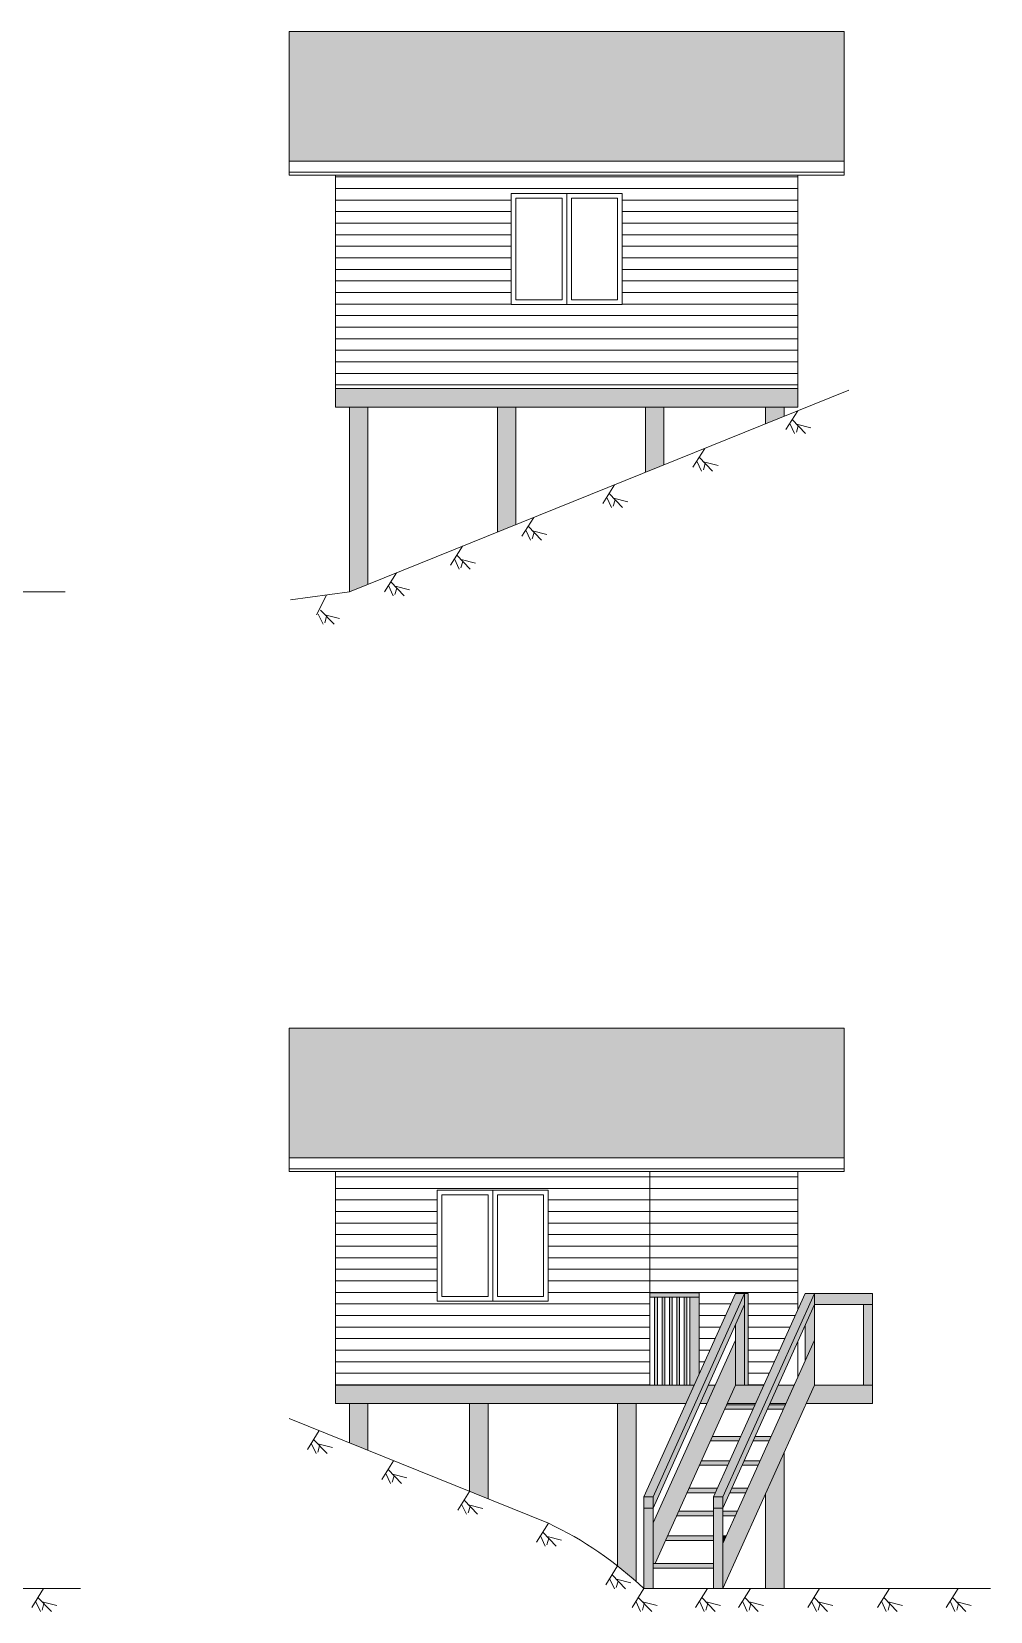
# Model space of a CAD drawing. Header units: millimetres. Extents: x -23978 to 678800, y -72710 to 21371.
# Drawn here: x 668435 to 678800, y 3705 to 20791 of the extents above; entities that cross this region are included whole.
import ezdxf

# ---------------------------------------------------------------- set-up
doc = ezdxf.new("R2010")
doc.units = ezdxf.units.MM
doc.header["$MEASUREMENT"] = 0
doc.linetypes.add('ACAD_ISO03W100', pattern=[30, 12, -18])
for name, color, linetype, lineweight in [('common', 4, 'Continuous', 5), ('Main', 6, 'Continuous', 13), ('window', 5, 'Continuous', 5)]:
    doc.layers.add(name, color=color, linetype=linetype, lineweight=lineweight)
doc.layers.add('Hatch', color=7, linetype='Continuous', lineweight=0, true_color=0x6e6e6e)

msp = doc.modelspace()

# ---------------------------------------------------------------- hatches: boundary and pattern name
at = {"layer": 'Hatch', "linetype": 'ACAD_ISO03W100', "ltscale": 20}
h = msp.add_hatch(color=256, dxfattribs=at)
h.dxf.hatch_style = 1
h.paths.add_polyline_path([(677220.4, 19389.8), (677220.4, 20790.8), (671220.4, 20790.8), (671220.4, 19389.8)])
at = {"layer": 'Hatch', "ltscale": 5}
h = msp.add_hatch(dxfattribs=at)
h.set_pattern_fill('ANSI31', color=256, scale=1000, angle=135)
h.set_pattern_definition([(180, (7177.28, -1905.64), (-7e-15, -125), [])])
h.paths.add_polyline_path([(671720.4, 16930.3), (676720.4, 16930.3), (676720.4, 19239.8), (671720.4, 19239.8)])
h.paths.add_polyline_path([(673620.4, 19039.8), (674820.4, 19039.8), (674820.4, 17839.8), (673620.4, 17839.8)], flags=16)
h.paths.add_polyline_path([(673670.4, 18989.8), (674170.4, 18989.8), (674170.4, 17889.8), (673670.4, 17889.8)], flags=0)
h.paths.add_polyline_path([(674270.4, 18989.8), (674770.4, 18989.8), (674770.4, 17889.8), (674270.4, 17889.8)], flags=0)
at = {"layer": 'Hatch', "linetype": 'ACAD_ISO03W100', "ltscale": 20}
h = msp.add_hatch(color=256, dxfattribs=at)
h.dxf.hatch_style = 1
h.paths.add_polyline_path([(676720.4, 16930.3), (671720.4, 16930.3), (671720.4, 16730.3), (676720.4, 16730.3)])
h.paths.add_polyline_path([(673670.4, 16730.3), (673470.4, 16730.3), (673470.4, 15377.1), (673670.4, 15457.9)])
h.paths.add_polyline_path([(672070.4, 16730.3), (671870.4, 16730.3), (671870.4, 14730.3), (672070.4, 14811.1)])
h.paths.add_polyline_path([(675270.4, 16730.3), (675070.4, 16730.3), (675070.4, 16023.9), (675270.4, 16104.7)])
h.paths.add_polyline_path([(676570.4, 16730.3), (676370.4, 16730.3), (676370.4, 16549.4), (676570.4, 16630.3)])
h = msp.add_hatch(color=256, dxfattribs=at)
h.dxf.hatch_style = 1
h.paths.add_polyline_path([(677220.4, 8611.2), (677220.4, 10012.2), (671220.4, 10012.2), (671220.4, 8611.2)])
at = {"layer": 'Hatch', "ltscale": 5}
h = msp.add_hatch(dxfattribs=at)
h.set_pattern_fill('ANSI31', color=256, scale=1000, angle=135)
h.set_pattern_definition([(180, (7177.28, 654.67), (-7e-15, -125), [])])
h.paths.add_polyline_path([(675120.4, 8461.2), (671720.4, 8461.2), (671720.4, 6151.7), (675120.4, 6151.7)])
h.paths.add_polyline_path([(674020.4, 7061.2), (672820.4, 7061.2), (672820.4, 8261.2), (674020.4, 8261.2)], flags=16)
h.paths.add_polyline_path([(673970.4, 7111.2), (673470.4, 7111.2), (673470.4, 8211.2), (673970.4, 8211.2)], flags=0)
h.paths.add_polyline_path([(673370.4, 7111.2), (672870.4, 7111.2), (672870.4, 8211.2), (673370.4, 8211.2)], flags=0)
h.paths.add_polyline_path([(676720.4, 8461.2), (675120.4, 8461.2), (675120.4, 7151.7), (675652.4, 7151.7), (675652.4, 6275.8), (676043.4, 7144.7), (676143.4, 7144.7), (676182.4, 7144.7), (676182.4, 6151.7), (676351.5, 6151.7), (676720.4, 6971.4)])
at = {"layer": 'Hatch', "linetype": 'ACAD_ISO03W100', "ltscale": 20}
h = msp.add_hatch(color=256, dxfattribs=at)
h.dxf.hatch_style = 1
h.paths.add_polyline_path([(675596.5, 6151.7), (671720.4, 6151.7), (671720.4, 5951.7), (675506.5, 5951.7)])
h.paths.add_polyline_path([(673370.4, 5951.7), (673170.4, 5951.7), (673170.4, 5002.5), (673370.4, 4921.7)])
h.paths.add_polyline_path([(672070.4, 5951.7), (671870.4, 5951.7), (671870.4, 5528.1), (672070.4, 5447.2)])
h.paths.add_polyline_path([(674970.4, 5951.7), (674770.4, 5951.7), (674770.4, 4196.3, -0.0166347), (674970.4, 4028.4)])
h.paths.add_polyline_path([(677527.4, 6151.7), (677427.4, 6151.7), (676898.4, 6151.7), (676808.4, 5951.7), (677527.4, 5951.7)])
h.paths.add_polyline_path([(676679.1, 6151.7), (676506.4, 6151.7), (676416.4, 5951.7), (676589.1, 5951.7)], flags=16)
h.paths.add_polyline_path([(676351.5, 6151.7), (676043.4, 6151.7), (675953.4, 5951.7), (676261.5, 5951.7)], flags=16)
h.paths.add_polyline_path([(676043.4, 6151.7), (675824.1, 6151.7), (675734.1, 5951.7), (675953.4, 5951.7)])
h.paths.add_polyline_path([(675824.1, 6151.7), (675751.4, 6151.7), (675661.4, 5951.7), (675734.1, 5951.7)])
h.paths.add_polyline_path([(675953.4, 5951.7), (675734.1, 5951.7), (675153.4, 4661.2), (675153.4, 4223.9), (675175.9, 4223.9)])
h.paths.add_polyline_path([(676043.4, 6639), (675824.1, 6151.7), (676043.4, 6151.7)], flags=17)
h.paths.add_polyline_path([(676898.4, 6151.7), (676898.4, 6639), (675908.4, 4439), (675908.4, 3951.7)])
h.paths.add_polyline_path([(675908.4, 4944.7), (675808.4, 4944.7), (675808.4, 4822.9), (675908.4, 4822.9)], flags=17)
h.paths.add_polyline_path([(676898.4, 7144.7), (676798.4, 7144.7), (675808.4, 4944.7), (675908.4, 4944.7)])
h.paths.add_polyline_path([(676898.4, 7022.9), (676898.4, 7144.7), (675908.4, 4944.7), (675908.4, 4822.9)])
h.paths.add_polyline_path([(675908.4, 4739.9), (675808.4, 4739.9), (675808.4, 3951.7), (675908.4, 3951.7), (675908.4, 4439)])
h.paths.add_polyline_path([(675153.4, 4822.9), (675053.4, 4822.9), (675053.4, 3951.7), (675153.4, 3951.7)])
h.paths.add_polyline_path([(675153.4, 4944.7), (675053.4, 4944.7), (675053.4, 4822.9), (675153.4, 4822.9)])
h.paths.add_polyline_path([(675661.4, 5951.7), (675606.5, 5951.7), (675153.4, 4944.7), (675153.4, 4822.9)], flags=17)
h.paths.add_polyline_path([(675606.5, 5951.7), (675506.5, 5951.7), (675053.4, 4944.7), (675153.4, 4944.7)])
h.paths.add_polyline_path([(675696.5, 6151.7), (675596.5, 6151.7), (675506.5, 5951.7), (675606.5, 5951.7)])
h.paths.add_polyline_path([(675751.4, 6151.7), (675696.5, 6151.7), (675606.5, 5951.7), (675661.4, 5951.7)])
h.paths.add_polyline_path([(676143.4, 7144.7), (676043.4, 7144.7), (675596.5, 6151.7), (675696.5, 6151.7)])
h.paths.add_polyline_path([(676143.4, 7022.9), (676143.4, 7144.7), (675696.5, 6151.7), (675751.4, 6151.7)])
h.paths.add_polyline_path([(676182.4, 7144.7), (676143.4, 7144.7), (676143.4, 7022.9), (676143.4, 6151.7), (676182.4, 6151.7)], flags=17)
h.paths.add_polyline_path([(676143.4, 7022.9), (676043.4, 6800.6), (676043.4, 6151.7), (676143.4, 6151.7)], flags=16)
h.paths.add_polyline_path([(675808.4, 4223.9), (675153.4, 4223.9), (675153.4, 4173.9), (675808.4, 4173.9)])
h.paths.add_polyline_path([(675808.4, 4520.5), (675309.4, 4520.5), (675286.9, 4470.5), (675808.4, 4470.5)], flags=17)
h.paths.add_polyline_path([(675808.4, 4789.9), (675430.6, 4789.9), (675408.1, 4739.9), (675808.4, 4739.9)], flags=17)
h.paths.add_polyline_path([(676066.3, 4789.9), (675908.4, 4789.9), (675908.4, 4739.9), (676043.8, 4739.9)], flags=17)
h.paths.add_polyline_path([(675908.4, 4789.9), (675808.4, 4789.9), (675808.4, 4739.9), (675908.4, 4739.9)], flags=17)
h.paths.add_polyline_path([(675908.4, 4822.9), (675808.4, 4822.9), (675808.4, 4789.9), (675908.4, 4789.9)], flags=17)
h.paths.add_polyline_path([(675850.4, 5037.9), (675542.2, 5037.9), (675519.7, 4987.9), (675827.9, 4987.9)], flags=17)
h.paths.add_polyline_path([(676177.9, 5037.9), (676005.2, 5037.9), (675982.7, 4987.9), (676155.4, 4987.9)], flags=17)
h.paths.add_polyline_path([(675984, 5334.8), (675675.9, 5334.8), (675653.4, 5284.8), (675961.5, 5284.8)])
h.paths.add_polyline_path([(676311.5, 5334.8), (676138.8, 5334.8), (676116.3, 5284.8), (676289, 5284.8)], flags=17)
h.paths.add_polyline_path([(676102.4, 5597.9), (675794.2, 5597.9), (675771.7, 5547.9), (676079.9, 5547.9)])
h.paths.add_polyline_path([(676429.9, 5597.9), (676257.2, 5597.9), (676234.7, 5547.9), (676407.4, 5547.9)], flags=17)
h.paths.add_polyline_path([(676256.4, 5940.3), (675948.3, 5940.3), (675925.8, 5890.3), (676233.9, 5890.3)], flags=17)
h.paths.add_polyline_path([(676584, 5940.3), (676411.3, 5940.3), (676388.8, 5890.3), (676561.5, 5890.3)], flags=17)
h.paths.add_polyline_path([(677527.4, 7144.7), (676898.4, 7144.7), (676898.4, 7022.9), (677527.4, 7022.9)])
h.paths.add_polyline_path([(676898.4, 7022.9), (676798.4, 6800.6), (676798.4, 6416.8), (676898.4, 6639)], flags=17)
h.paths.add_polyline_path([(677527.4, 7022.9), (677427.4, 7022.9), (677427.4, 6151.7), (677527.4, 6151.7)])
h.paths.add_polyline_path([(676570.4, 5422.8), (676370.4, 4978.3), (676370.4, 3951.7), (676570.4, 3951.7)], flags=17)
h.paths.add_polyline_path([(675652.4, 7101.7), (675552.4, 7101.7), (675552.4, 6151.7), (675596.5, 6151.7), (675652.4, 6275.8)])
h = msp.add_hatch(color=256, dxfattribs=at)
h.dxf.hatch_style = 1
h.paths.add_polyline_path([(675652.4, 7151.7), (675120.4, 7151.7), (675120.4, 7101.7), (675652.4, 7101.7)])
h.paths.add_polyline_path([(675200.4, 7101.7), (675170.4, 7101.7), (675170.4, 6151.7), (675200.4, 6151.7)])
h.paths.add_polyline_path([(675280.4, 7101.7), (675250.4, 7101.7), (675250.4, 6151.7), (675280.4, 6151.7)])
h.paths.add_polyline_path([(675360.4, 7101.7), (675330.4, 7101.7), (675330.4, 6151.7), (675360.4, 6151.7)])
h.paths.add_polyline_path([(675440.4, 7101.7), (675410.4, 7101.7), (675410.4, 6151.7), (675440.4, 6151.7)])
h.paths.add_polyline_path([(675520.4, 7101.7), (675490.4, 7101.7), (675490.4, 6151.7), (675520.4, 6151.7)])
h = msp.add_hatch(color=256, dxfattribs=at)
h.dxf.hatch_style = 1
h.paths.add_polyline_path([(675945.1, 4520.5), (675908.4, 4520.5), (675908.4, 4470.5), (675922.6, 4470.5)])

# ---------------------------------------------------------------- linework, layer by layer
at = {"layer": 'common', "linetype": 'Continuous', "ltscale": 5}
for p, q in [((676720.4, 16930.3), (671720.4, 16930.3)), ((671720.4, 16930.3), (671720.4, 16730.3)), ((676720.4, 16730.3), (676720.4, 16930.3)), ((671720.4, 16730.3), (676720.4, 16730.3)), ((671870.4, 16730.3), (671870.4, 14730.3)), ((672070.4, 16730.3), (672070.4, 14811.1)), ((673470.4, 16730.3), (673470.4, 15377.1)), ((673670.4, 16730.3), (673670.4, 15457.9)), ((675070.4, 16730.3), (675070.4, 16023.9)), ((675270.4, 16730.3), (675270.4, 16104.7)), ((676370.4, 16730.3), (676370.4, 16549.4)), ((676570.4, 16730.3), (676570.4, 16630.3)), ((676043.4, 7144.7), (675053.4, 4944.7)), ((675120.4, 7151.7), (675652.4, 7151.7)), ((675120.4, 7101.7), (675652.4, 7101.7)), ((675153.4, 4944.7), (676143.4, 7144.7)), ((675153.4, 4822.9), (676143.4, 7022.9)), ((675170.4, 7101.7), (675170.4, 6151.7)), ((675200.4, 7101.7), (675200.4, 6151.7)), ((675250.4, 7101.7), (675250.4, 6151.7)), ((675280.4, 7101.7), (675280.4, 6151.7)), ((675330.4, 7101.7), (675330.4, 6151.7)), ((675360.4, 7101.7), (675360.4, 6151.7)), ((675410.4, 7101.7), (675410.4, 6151.7)), ((675440.4, 7101.7), (675440.4, 6151.7)), ((675490.4, 7101.7), (675490.4, 6151.7)), ((675520.4, 7101.7), (675520.4, 6151.7)), ((675552.4, 6151.7), (675552.4, 7101.7)), ((675652.4, 6275.8), (675652.4, 7151.7)), ((676798.4, 7144.7), (675808.4, 4944.7)), ((675908.4, 4944.7), (676898.4, 7144.7)), ((675908.4, 4822.9), (676898.4, 7022.9)), ((676043.4, 7144.7), (676143.4, 7144.7)), ((676143.4, 6151.7), (676143.4, 7144.7)), ((676182.4, 7144.7), (676143.4, 7144.7)), ((676182.4, 6151.7), (676182.4, 7144.7)), ((676798.4, 7144.7), (676898.4, 7144.7)), ((676898.4, 6151.7), (676898.4, 7144.7)), ((676898.4, 7144.7), (677527.4, 7144.7)), ((676898.4, 7022.9), (677527.4, 7022.9)), ((677427.4, 6151.7), (677427.4, 7022.9)), ((677527.4, 6151.7), (677527.4, 7144.7)), ((676043.4, 6151.7), (676043.4, 6800.6)), ((676798.4, 6416.8), (676798.4, 6800.6)), ((676043.4, 6639), (675153.4, 4661.2)), ((676898.4, 6639), (675908.4, 4439)), ((671720.4, 5951.7), (671720.4, 6151.7)), ((671720.4, 6151.7), (675596.5, 6151.7)), ((676043.4, 6151.7), (675175.9, 4223.9)), ((675751.4, 6151.7), (675824.1, 6151.7)), ((676898.4, 6151.7), (675908.4, 3951.7)), ((676043.4, 6151.7), (676351.5, 6151.7)), ((676506.4, 6151.7), (676679.1, 6151.7)), ((676898.4, 6151.7), (677527.4, 6151.7)), ((677427.4, 6151.7), (677527.4, 6151.7)), ((677527.4, 5951.7), (677527.4, 6151.7)), ((675506.5, 5951.7), (671720.4, 5951.7)), ((671870.4, 5951.7), (671870.4, 5528.1)), ((672070.4, 5951.7), (672070.4, 5447.2)), ((673170.4, 5951.7), (673170.4, 5002.5)), ((673370.4, 5951.7), (673370.4, 4921.7)), ((674770.4, 5951.7), (674770.4, 4196.3)), ((674970.4, 5951.7), (674970.4, 4028.4)), ((675734.1, 5951.7), (675661.4, 5951.7)), ((675925.8, 5890.3), (676233.9, 5890.3)), ((675948.3, 5940.3), (676256.4, 5940.3)), ((676261.5, 5951.7), (675953.4, 5951.7)), ((676388.8, 5890.3), (676561.5, 5890.3)), ((676411.3, 5940.3), (676584, 5940.3)), ((676589.1, 5951.7), (676416.4, 5951.7)), ((677527.4, 5951.7), (676808.4, 5951.7)), ((675771.7, 5547.9), (676079.9, 5547.9)), ((675794.2, 5597.9), (676102.4, 5597.9)), ((676234.7, 5547.9), (676407.4, 5547.9)), ((676257.2, 5597.9), (676429.9, 5597.9)), ((675675.9, 5334.8), (675984, 5334.8)), ((676138.8, 5334.8), (676311.5, 5334.8)), ((676570.4, 5422.8), (676570.4, 3951.7)), ((675653.4, 5284.8), (675961.5, 5284.8)), ((676116.3, 5284.8), (676289, 5284.8)), ((675519.7, 4987.9), (675827.9, 4987.9)), ((675542.2, 5037.9), (675850.4, 5037.9)), ((675982.7, 4987.9), (676155.4, 4987.9)), ((676005.2, 5037.9), (676177.9, 5037.9)), ((676370.4, 4978.3), (676370.4, 3951.7)), ((675053.4, 3951.7), (675053.4, 4944.7)), ((675053.4, 4944.7), (675153.4, 4944.7)), ((675153.4, 4822.9), (675053.4, 4822.9)), ((675153.4, 3951.7), (675153.4, 4944.7)), ((675430.6, 4789.9), (675808.4, 4789.9)), ((675808.4, 3951.7), (675808.4, 4944.7)), ((675808.4, 4944.7), (675908.4, 4944.7)), ((675908.4, 4822.9), (675808.4, 4822.9)), ((675908.4, 3951.7), (675908.4, 4944.7)), ((675908.4, 4789.9), (676066.3, 4789.9)), ((675408.1, 4739.9), (675808.4, 4739.9)), ((675908.4, 4739.9), (676043.8, 4739.9)), ((675286.9, 4470.5), (675808.4, 4470.5)), ((675309.4, 4520.5), (675808.4, 4520.5)), ((675908.4, 4520.5), (675945.1, 4520.5)), ((675908.4, 4470.5), (675922.6, 4470.5)), ((675153.4, 4223.9), (675808.4, 4223.9)), ((675153.4, 4173.9), (675808.4, 4173.9))]:
    msp.add_line(p, q, dxfattribs=at)
at = {"layer": 'Hatch', "linetype": 'ACAD_ISO03W100', "ltscale": 20}
for p, q in [((676717.8, 16689.8), (676565.2, 16446.6)), ((676657.9, 16594.5), (676803, 16442.9)), ((676631.6, 16552.6), (676683.8, 16442.9)), ((676722.8, 16526.7), (676702.7, 16457.4)), ((676704.6, 16545.7), (676860.8, 16505.6)), ((675712.7, 16283.5), (675560.1, 16040.3)), ((675626.6, 16146.3), (675678.8, 16036.6)), ((675652.8, 16188.2), (675797.9, 16036.6)), ((675717.7, 16120.4), (675697.6, 16051.1)), ((675699.5, 16139.4), (675855.7, 16099.3)), ((674738.4, 15889.7), (674585.8, 15646.4)), ((674652.3, 15752.4), (674704.5, 15642.7)), ((674678.6, 15794.3), (674823.6, 15642.7)), ((674743.4, 15726.5), (674723.4, 15657.2)), ((674725.2, 15745.5), (674881.4, 15705.4)), ((673863.2, 15535.9), (673710.6, 15292.6)), ((673777.1, 15398.6), (673829.3, 15288.9)), ((673803.4, 15440.5), (673948.4, 15288.9)), ((673850, 15391.7), (674006.2, 15351.6)), ((673091.9, 15224.1), (672939.4, 14980.9)), ((673868.2, 15372.7), (673848.2, 15303.4)), ((673005.8, 15086.8), (673058, 14977.1)), ((673032.1, 15128.7), (673177.2, 14977.1)), ((673097, 15060.9), (673076.9, 14991.7)), ((673078.8, 15079.9), (673235, 15039.9)), ((672378.8, 14935.8), (672226.2, 14692.6)), ((671622.8, 14697), (671466.9, 14385.6)), ((672292.7, 14798.5), (672344.9, 14688.8)), ((672319, 14840.4), (672464, 14688.8)), ((672383.8, 14772.6), (672363.7, 14703.4)), ((672365.6, 14791.7), (672521.8, 14751.6)), ((671559.7, 14533.5), (671704.7, 14381.9)), ((671533.4, 14491.6), (671585.6, 14381.9)), ((671624.5, 14465.7), (671604.5, 14396.4)), ((671606.3, 14484.7), (671762.5, 14444.6)), ((671543.7, 5660.1), (671391.2, 5416.9)), ((671457.6, 5522.9), (671509.8, 5413.2)), ((671483.9, 5564.7), (671629, 5413.2)), ((671548.8, 5497), (671528.7, 5427.7)), ((671530.6, 5516), (671686.8, 5475.9)), ((672349.1, 5334.5), (672196.6, 5091.3)), ((672263, 5197.3), (672315.2, 5087.6)), ((672289.3, 5239.2), (672434.4, 5087.6)), ((672354.2, 5171.4), (672334.1, 5102.1)), ((672336, 5190.4), (672492.2, 5150.3)), ((673170.4, 5002.5), (673017.8, 4759.3)), ((673084.3, 4865.3), (673136.5, 4755.6)), ((673110.6, 4907.2), (673255.6, 4755.6)), ((673175.4, 4839.4), (673155.4, 4770.1)), ((673157.2, 4858.4), (673313.4, 4818.3)), ((674021.5, 4658.5), (673869, 4415.2)), ((673935.4, 4521.2), (673987.6, 4411.5)), ((673961.7, 4563.1), (674106.8, 4411.5)), ((674026.6, 4495.3), (674006.5, 4426)), ((674008.4, 4514.3), (674164.6, 4474.2)), ((674770.4, 4196.3), (674617.8, 3953.1)), ((674710.6, 4100.9), (674855.6, 3949.4)), ((668563.9, 3951.7), (668411.3, 3708.4)), ((674684.3, 4059.1), (674736.5, 3949.4)), ((674775.4, 4033.2), (674755.4, 3963.9)), ((674757.2, 4052.2), (674913.4, 4012.1)), ((675053.4, 3951.7), (674900.8, 3708.4)), ((675740.6, 3951.7), (675588, 3708.4)), ((676205.9, 3951.7), (676053.3, 3708.4)), ((676953.3, 3951.7), (676800.8, 3708.4)), ((677708.6, 3951.7), (677556.1, 3708.4)), ((678451, 3951.7), (678298.4, 3708.4)), ((668477.7, 3814.4), (668529.9, 3704.7)), ((668504, 3856.3), (668649.1, 3704.7)), ((668568.9, 3788.5), (668548.8, 3719.2)), ((668550.7, 3807.5), (668706.9, 3767.4)), ((674967.3, 3814.4), (675019.5, 3704.7)), ((674993.6, 3856.3), (675138.6, 3704.7)), ((675058.4, 3788.5), (675038.4, 3719.2)), ((675040.2, 3807.5), (675196.4, 3767.4)), ((675654.5, 3814.4), (675706.7, 3704.7)), ((675680.8, 3856.3), (675825.8, 3704.7)), ((675745.6, 3788.5), (675725.6, 3719.2)), ((675727.4, 3807.5), (675883.6, 3767.4)), ((676119.8, 3814.4), (676172, 3704.7)), ((676146.1, 3856.3), (676291.1, 3704.7)), ((676210.9, 3788.5), (676190.9, 3719.2)), ((676192.7, 3807.5), (676348.9, 3767.4)), ((676867.2, 3814.4), (676919.4, 3704.7)), ((676893.5, 3856.3), (677038.6, 3704.7)), ((676958.4, 3788.5), (676938.3, 3719.2)), ((676940.2, 3807.5), (677096.4, 3767.4)), ((677622.5, 3814.4), (677674.7, 3704.7)), ((677648.8, 3856.3), (677793.9, 3704.7)), ((677713.7, 3788.5), (677693.6, 3719.2)), ((677695.5, 3807.5), (677851.7, 3767.4)), ((678364.9, 3814.4), (678417.1, 3704.7)), ((678391.1, 3856.3), (678536.2, 3704.7)), ((678456, 3788.5), (678435.9, 3719.2)), ((678437.8, 3807.5), (678594, 3767.4))]:
    msp.add_line(p, q, dxfattribs=at)
at = {"layer": 'Main', "ltscale": 5}
for p, q in [((671220.4, 20790.8), (677220.4, 20790.8)), ((671220.4, 20790.8), (671220.4, 19239.8)), ((677220.4, 19239.8), (677220.4, 20790.8)), ((671220.4, 19389.8), (677220.4, 19389.8)), ((671220.4, 19269.8), (677220.4, 19269.8)), ((671220.4, 19239.8), (677220.4, 19239.8)), ((671720.4, 16930.3), (671720.4, 19239.8)), ((676720.4, 19239.8), (676720.4, 16930.3)), ((653142.9, 14730.3), (668796.7, 14730.3)), ((671220.4, 8461.2), (671220.4, 10012.2)), ((677220.4, 10012.2), (671220.4, 10012.2)), ((677220.4, 10012.2), (677220.4, 8461.2)), ((677220.4, 8611.2), (671220.4, 8611.2)), ((677220.4, 8491.2), (671220.4, 8491.2)), ((677220.4, 8461.2), (671220.4, 8461.2)), ((671720.4, 8461.2), (671720.4, 6151.7)), ((675120.4, 6151.7), (675120.4, 8461.2)), ((676720.4, 6971.4), (676720.4, 8461.2)), ((676720.4, 6243.5), (676720.4, 6627.3)), ((671220.4, 5790.8), (674021.5, 4658.5)), ((668965.2, 3951.7), (653805.8, 3951.7)), ((678800.2, 3951.7), (675053.4, 3951.7)), ((675053.4, 3951.7), (675153.4, 3951.7)), ((675808.4, 3951.7), (675908.4, 3951.7))]:
    msp.add_line(p, q, dxfattribs=at)
msp.add_lwpolyline([(677270.4, 16913.3), (671870.4, 14730.3), (671232.5, 14644.4)], dxfattribs=at)
msp.add_arc((672347.2, 1107.4), 3926, 46.42416, 64.7555, dxfattribs=at)
at = {"layer": 'window', "ltscale": 5}
for p, q in [((673620.4, 17839.8), (673620.4, 19039.8)), ((673620.4, 19039.8), (674820.4, 19039.8)), ((673670.4, 18989.8), (674170.4, 18989.8)), ((673670.4, 17889.8), (673670.4, 18989.8)), ((674170.4, 18989.8), (674170.4, 17889.8)), ((674220.4, 19039.8), (674220.4, 17839.8)), ((674270.4, 18989.8), (674270.4, 17889.8)), ((674270.4, 18989.8), (674770.4, 18989.8)), ((674770.4, 18989.8), (674770.4, 17889.8)), ((674820.4, 19039.8), (674820.4, 17839.8)), ((673620.4, 17839.8), (674820.4, 17839.8)), ((673670.4, 17889.8), (674170.4, 17889.8)), ((674270.4, 17889.8), (674770.4, 17889.8)), ((672820.4, 8261.2), (672820.4, 7061.2)), ((674020.4, 8261.2), (672820.4, 8261.2)), ((672870.4, 8211.2), (672870.4, 7111.2)), ((673370.4, 8211.2), (672870.4, 8211.2)), ((673370.4, 8211.2), (673370.4, 7111.2)), ((673420.4, 8261.2), (673420.4, 7061.2)), ((673970.4, 8211.2), (673470.4, 8211.2)), ((673470.4, 8211.2), (673470.4, 7111.2)), ((673970.4, 7111.2), (673970.4, 8211.2)), ((674020.4, 7061.2), (674020.4, 8261.2)), ((674020.4, 7061.2), (672820.4, 7061.2)), ((673370.4, 7111.2), (672870.4, 7111.2)), ((673970.4, 7111.2), (673470.4, 7111.2))]:
    msp.add_line(p, q, dxfattribs=at)

doc.saveas('drawing.dxf')
